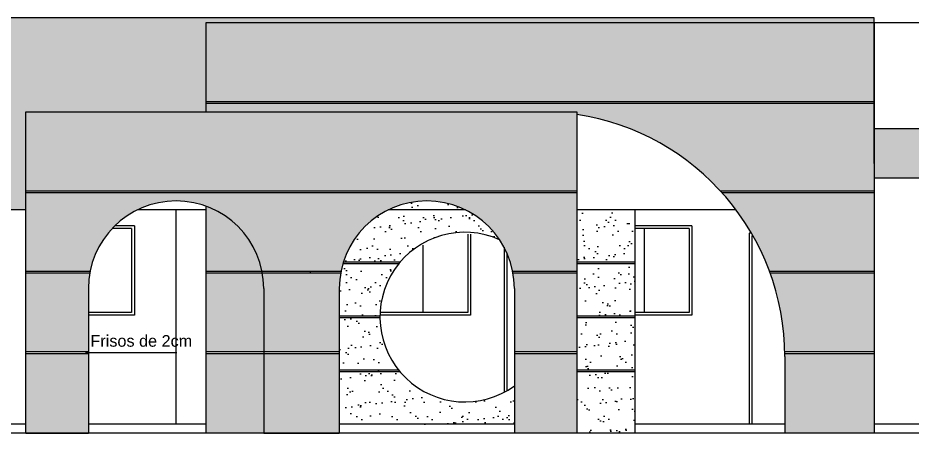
# Model space of a CAD drawing. Header units: millimetres. Extents: x 562 to 1062, y -27 to 300.
# Drawn here: x 941.73 to 951.75, y 218.55 to 223.2 of the extents above; entities that cross this region are included whole.
import ezdxf

# ---------------------------------------------------------------- set-up
doc = ezdxf.new("R2010")
doc.units = ezdxf.units.MM
doc.header["$LTSCALE"] = 0.04
for name, color, linetype in [('01', 1, 'Continuous'), ('02', 2, 'Continuous'), ('03', 3, 'Continuous'), ('05', 5, 'Continuous'), ('CALCADA', 4, 'Continuous')]:
    doc.layers.add(name, color=color, linetype=linetype)
doc.styles.get("Standard").update_dxf_attribs({"font": 'arial.ttf'})

msp = doc.modelspace()

# ---------------------------------------------------------------- hatches: boundary and pattern name
at = {"layer": '01'}
h = msp.add_hatch(dxfattribs=at)
h.set_pattern_fill('TELHA2', color=256, scale=0.3, style=0)
h.set_pattern_definition([(125.2176, (0.276, 0.03), (2.10000034906, -2.99999974996), [0.0624261, -6.1801698]), (160.71, (0.24, 0.081), (5.10000155527, -1.7999959482), [0.0635688, -6.2933172]), (199.29, (0.18, 0.102), (-5.10000155527, -1.7999959482), [0.0635688, -6.2933172]), (234.7824, (0.12, 0.081), (-2.10000034906, -2.99999974996), [0.0624261, -6.1801698]), (270, (0.084, 0.03), (0.3, -0.3), [0.03, -0.27]), (90, (0.276, 0), (-0.3, 0.3), [0.03, -0.27]), (0, (0.276, 0.024), (0.3, 0.3), [0.024, -0.276]), (0, (0.276, 0), (0.3, 0.3), [0.024, -0.276]), (125.5377, (0.3, 0.039), (-0.900000472, 1.1999994744), [0.077421, -2.5032768]), (162.2553, (0.255, 0.102), (-6.59999886937, 2.10000322881), [0.0787464, -7.7958963]), (197.7447, (0.18, 0.126), (6.59999886937, 2.10000322881), [0.0787464, -7.7958963]), (234.4623, (0.105, 0.102), (0.900000472, 1.1999994744), [0.077421, -2.5032768]), (270, (0.06, 0.039), (0.3, -0.3), [0.015, -0.285]), (90, (0.3, 0.024), (-0.3, 0.3), [0.015, -0.285]), (0, (0, 0.024), (0.3, 0.3), [0.06, -0.24]), (0, (0, 0), (0.3, 0.3), [0.084, -0.216]), (84.8056, (0.06, 0.036), (-0.2999985674, -3.000000201), [0.2650887, -3.0485196]), (95.1944, (0.3, 0.036), (-0.2999985674, 3.000000201), [0.2650887, -3.0485196])])
h.paths.add_polyline_path([(943.836, 223.149), (951.32, 223.149), (951.32, 223.199), (924.405, 223.199), (924.405, 221.549), (927.516, 221.549), (927.516, 222.469), (929.147, 222.469), (929.147, 221.549), (933.939, 221.549), (933.939, 222.469), (935.57, 222.469), (935.57, 221.049), (941.819, 221.049), (941.819, 222.149), (943.836, 222.149)])
h.paths.add_polyline_path([(938.793, 220.73), (938.793, 221.102), (938.997, 221.102), (938.997, 220.73)], flags=9)
h = msp.add_hatch(dxfattribs=at)
h.set_pattern_fill('AR-SAND', color=256, scale=0.005, style=0)
h.paths.add_polyline_path([(946.741, 221.049), (945.878, 221.049, 0.204945), (945.374, 220.464), (946.01, 220.464, -0.333919), (947.124, 220.716, 0.131528)])
h.paths.add_polyline_path([(945.878, 221.049), (946.741, 221.049, 0.231683)])
h.paths.add_polyline_path([(948.639, 221.049), (947.991, 221.049), (947.991, 220.464), (948.639, 220.464)])
h.paths.add_polyline_path([(948.639, 220.444), (947.991, 220.444), (947.991, 219.859), (948.639, 219.859)])
h.paths.add_polyline_path([(948.639, 219.839), (947.991, 219.839), (947.991, 219.254), (948.639, 219.254)])
h.paths.add_polyline_path([(948.639, 219.234), (947.991, 219.234), (947.991, 218.549), (948.639, 218.549)])
h.paths.add_polyline_path([(946.01, 219.234), (945.328, 219.234), (945.328, 218.649), (947.291, 218.649), (947.291, 219.08, -0.391547)])
h.paths.add_polyline_path([(945.784, 219.839), (945.328, 219.839), (945.328, 219.254), (945.994, 219.254, -0.168131)])
h.paths.add_polyline_path([(945.994, 220.444), (945.368, 220.444, 0.071516), (945.328, 220.168), (945.328, 219.859), (945.784, 219.859, -0.168131)])
at = {"layer": '03'}
h = msp.add_hatch(dxfattribs=at)
h.set_pattern_fill('AR-SAND', color=256, scale=0.005, style=0)
h.paths.add_polyline_path([(951.32, 223.149), (943.836, 223.149), (943.836, 222.259), (951.32, 222.259)])
h.paths.add_polyline_path([(947.991, 222.149), (941.819, 222.149), (941.819, 221.259), (947.991, 221.259)])
h.paths.add_polyline_path([(951.32, 222.239), (943.836, 222.239), (943.836, 222.149), (947.991, 222.149), (947.991, 222.118, -0.17116), (949.6, 221.259), (951.32, 221.259)])
h.paths.add_polyline_path([(951.32, 221.239), (949.618, 221.239, -0.094558), (950.149, 220.359), (951.32, 220.359)])
h.paths.add_polyline_path([(951.32, 220.339), (950.157, 220.339, -0.082145), (950.319, 219.459), (951.32, 219.459)])
h.paths.add_polyline_path([(951.32, 219.439), (950.32, 219.439, -0.002918), (950.32, 219.407), (950.32, 218.549), (951.32, 218.549)])
h.paths.add_polyline_path([(947.991, 219.439), (947.291, 219.439), (947.291, 218.549), (947.991, 218.549)])
h.paths.add_polyline_path([(947.991, 220.339), (947.276, 220.339, -0.043937), (947.291, 220.168), (947.291, 219.459), (947.991, 219.459)])
h.paths.add_polyline_path([(947.991, 221.239), (941.819, 221.239), (941.819, 220.359), (942.538, 220.359, -0.820662), (944.463, 220.359), (945.347, 220.359, -0.820662), (947.272, 220.359), (947.991, 220.359)])
h.paths.add_polyline_path([(945.328, 220.168, -0.043937), (945.343, 220.339), (944.467, 220.339, -0.043937), (944.482, 220.168), (944.482, 219.459), (945.328, 219.459)])
h.paths.add_polyline_path([(945.328, 219.439), (944.482, 219.439), (944.482, 218.549), (945.328, 218.549)])
h.paths.add_polyline_path([(944.482, 219.439), (943.836, 219.439), (943.836, 218.549), (944.482, 218.549)])
h.paths.add_polyline_path([(944.482, 220.168, 0.043937), (944.467, 220.339), (943.836, 220.339), (943.836, 219.459), (944.482, 219.459)])
h.paths.add_polyline_path([(943.836, 221.09), (943.836, 220.359), (944.463, 220.359, 0.262163)], flags=16)
h.paths.add_polyline_path([(942.519, 220.168, -0.043937), (942.534, 220.339), (941.819, 220.339), (941.819, 219.459), (942.519, 219.459)])
h.paths.add_polyline_path([(942.519, 219.439), (941.819, 219.439), (941.819, 218.549), (942.519, 218.549)])
h = msp.add_hatch(dxfattribs=at)
h.set_pattern_fill('TELHA2', color=256, scale=0.3, style=0)
h.set_pattern_definition([(125.2176, (0.276, 0.03), (2.10000034906, -2.99999974996), [0.0624261, -6.1801698]), (160.71, (0.24, 0.081), (5.10000155527, -1.7999959482), [0.0635688, -6.2933172]), (199.29, (0.18, 0.102), (-5.10000155527, -1.7999959482), [0.0635688, -6.2933172]), (234.7824, (0.12, 0.081), (-2.10000034906, -2.99999974996), [0.0624261, -6.1801698]), (270, (0.084, 0.03), (0.3, -0.3), [0.03, -0.27]), (90, (0.276, 0), (-0.3, 0.3), [0.03, -0.27]), (0, (0.276, 0.024), (0.3, 0.3), [0.024, -0.276]), (0, (0.276, 0), (0.3, 0.3), [0.024, -0.276]), (125.5377, (0.3, 0.039), (-0.900000472, 1.1999994744), [0.077421, -2.5032768]), (162.2553, (0.255, 0.102), (-6.59999886937, 2.10000322881), [0.0787464, -7.7958963]), (197.7447, (0.18, 0.126), (6.59999886937, 2.10000322881), [0.0787464, -7.7958963]), (234.4623, (0.105, 0.102), (0.900000472, 1.1999994744), [0.077421, -2.5032768]), (270, (0.06, 0.039), (0.3, -0.3), [0.015, -0.285]), (90, (0.3, 0.024), (-0.3, 0.3), [0.015, -0.285]), (0, (0, 0.024), (0.3, 0.3), [0.06, -0.24]), (0, (0, 0), (0.3, 0.3), [0.084, -0.216]), (84.8056, (0.06, 0.036), (-0.2999985674, -3.000000201), [0.2650887, -3.0485196]), (95.1944, (0.3, 0.036), (-0.2999985674, 3.000000201), [0.2650887, -3.0485196])])
h.paths.add_polyline_path([(958.929, 221.409), (958.929, 221.959), (951.32, 221.959), (951.32, 221.569), (951.32, 221.409)])

# ---------------------------------------------------------------- linework, layer by layer
at = {"layer": '01'}
for p, q in [((951.32, 223.199), (924.405, 223.199)), ((951.32, 221.569), (951.32, 223.199)), ((941.819, 221.049), (935.57, 221.049)), ((943.836, 221.049), (943.069, 221.049)), ((943.498, 221.049), (943.498, 218.649)), ((946.741, 221.049), (945.878, 221.049)), ((949.774, 221.049), (947.991, 221.049)), ((948.639, 221.049), (948.639, 218.549)), ((943.003, 220.839), (942.785, 220.839)), ((943.033, 220.869), (942.814, 220.869)), ((943.003, 220.839), (943.003, 219.899)), ((943.033, 220.869), (943.033, 219.869)), ((946.768, 220.779), (946.768, 219.899)), ((946.798, 220.777), (946.798, 219.869)), ((949.279, 220.869), (948.639, 220.869)), ((949.249, 220.839), (948.639, 220.839)), ((948.747, 219.899), (948.747, 220.839)), ((949.249, 220.839), (949.249, 219.899)), ((949.279, 220.869), (949.279, 219.869)), ((949.921, 220.789), (949.921, 218.649)), ((949.946, 220.789), (949.921, 220.789)), ((949.963, 220.759), (949.951, 220.759)), ((949.951, 220.759), (949.951, 218.649)), ((946.267, 219.899), (946.267, 220.656)), ((947.175, 220.631), (947.175, 219.008)), ((947.205, 220.57), (947.205, 219.024)), ((945.994, 220.444), (945.368, 220.444)), ((946.01, 220.464), (945.374, 220.464)), ((948.639, 220.464), (947.991, 220.464)), ((948.639, 220.444), (947.991, 220.444)), ((943.003, 219.899), (942.519, 219.899)), ((946.768, 219.899), (945.787, 219.899)), ((949.249, 219.899), (948.639, 219.899)), ((943.033, 219.869), (942.519, 219.869)), ((945.784, 219.859), (945.328, 219.859)), ((945.784, 219.839), (945.328, 219.839)), ((946.798, 219.869), (945.785, 219.869)), ((948.639, 219.859), (947.991, 219.859)), ((948.639, 219.839), (947.991, 219.839)), ((949.279, 219.869), (948.639, 219.869)), ((945.994, 219.254), (945.328, 219.254)), ((946.01, 219.234), (945.328, 219.234)), ((948.639, 219.254), (947.991, 219.254)), ((948.639, 219.234), (947.991, 219.234)), ((941.819, 218.649), (937.122, 218.649)), ((943.836, 218.649), (942.519, 218.649)), ((947.291, 218.649), (945.328, 218.649)), ((950.32, 218.649), (948.639, 218.649))]:
    msp.add_line(p, q, dxfattribs=at)
msp.add_arc((946.734, 219.849), 0.95, 65.7959, 305.8742, dxfattribs=at)
at = {"layer": '02'}
msp.add_line((943.509, 219.447), (942.484, 219.447), dxfattribs=at)
at = {"layer": '03'}
for p, q in [((951.32, 222.259), (943.836, 222.259)), ((951.32, 222.239), (943.836, 222.239)), ((947.991, 221.259), (941.819, 221.259)), ((947.991, 221.239), (941.819, 221.239)), ((945.556, 221.259), (943.836, 221.259)), ((945.538, 221.239), (943.836, 221.239)), ((951.32, 221.259), (949.6, 221.259)), ((951.32, 221.239), (949.618, 221.239)), ((942.538, 220.359), (941.819, 220.359)), ((942.534, 220.339), (941.819, 220.339)), ((945.007, 220.359), (943.836, 220.359)), ((944.999, 220.339), (943.836, 220.339)), ((945.347, 220.359), (944.463, 220.359)), ((945.343, 220.339), (944.467, 220.339)), ((947.991, 220.359), (947.272, 220.359)), ((947.991, 220.339), (947.276, 220.339)), ((951.32, 220.359), (950.149, 220.359)), ((951.32, 220.339), (950.157, 220.339)), ((942.519, 219.459), (941.819, 219.459)), ((942.519, 219.439), (941.819, 219.439)), ((944.836, 219.459), (943.836, 219.459)), ((944.836, 219.439), (943.836, 219.439)), ((945.328, 219.459), (944.482, 219.459)), ((945.328, 219.439), (944.482, 219.439)), ((947.991, 219.459), (947.291, 219.459)), ((947.991, 219.439), (947.291, 219.439)), ((951.32, 219.459), (950.319, 219.459)), ((951.32, 219.439), (950.32, 219.439))]:
    msp.add_line(p, q, dxfattribs=at)
at = {"layer": '05'}
for p, q in [((943.836, 223.149), (951.32, 223.149)), ((943.836, 222.149), (943.836, 223.149)), ((951.32, 223.149), (951.32, 218.549)), ((941.819, 222.149), (947.991, 222.149)), ((941.819, 218.549), (941.819, 222.149)), ((947.991, 222.149), (947.991, 218.549)), ((943.836, 218.549), (943.836, 221.09)), ((942.519, 220.168), (942.519, 218.549)), ((944.482, 220.168), (944.482, 218.549)), ((945.328, 220.168), (945.328, 218.549)), ((947.291, 220.168), (947.291, 218.549)), ((950.32, 219.407), (950.32, 218.549)), ((986.438, 218.549), (893.713, 218.549)), ((941.819, 218.549), (942.519, 218.549)), ((944.836, 218.549), (943.836, 218.549)), ((944.482, 218.549), (945.328, 218.549)), ((947.991, 218.549), (947.291, 218.549)), ((951.32, 218.549), (950.32, 218.549))]:
    msp.add_line(p, q, dxfattribs=at)
for centre, radius, start, end in [((947.578, 219.407), 2.742, 0, 81.3371), ((943.5, 220.168), 0.982, 0, 180), ((946.309, 220.168), 0.981, 0, 180), ((947.578, 219.407), 2.742, 159.6843, 160.1293)]:
    msp.add_arc(centre, radius, start, end, dxfattribs=at)
at = {"layer": 'CALCADA'}
for p, q in [((951.32, 223.149), (951.32, 218.549)), ((951.32, 223.149), (958.929, 223.149)), ((951.32, 221.959), (958.929, 221.959)), ((951.32, 221.409), (958.929, 221.409)), ((958.929, 218.649), (951.32, 218.649))]:
    msp.add_line(p, q, dxfattribs=at)

# ---------------------------------------------------------------- texts
at = {"layer": '03', "insert": (942.541, 219.647), "char_height": 0.13, "attachment_point": 1}
msp.add_mtext('Frisos de 2cm', dxfattribs=at)

doc.saveas('drawing.dxf')
